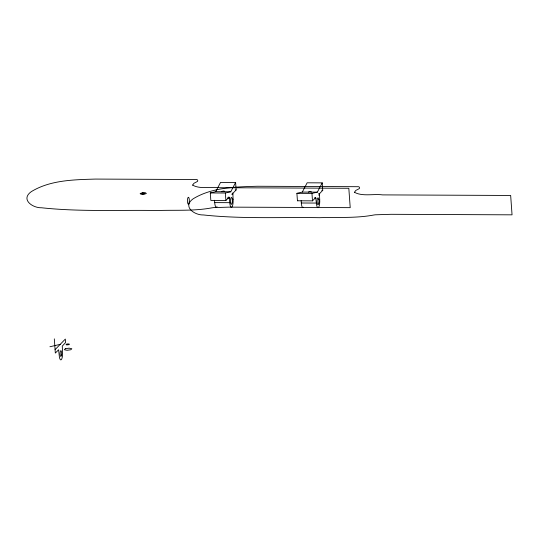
<?xml version="1.0" encoding="UTF-8"?>
<svg xmlns="http://www.w3.org/2000/svg" width="539" height="539" viewBox="0 0 539 539"><rect width="100%" height="100%" fill="white"/><g stroke="black" fill="none" stroke-linecap="round" stroke-linejoin="round"><path stroke-width="0.81" d="M215.708 191.689L220.545 182.411L235.61 182.478L236.143 189.93L232.875 193.366L233.097 199.241A6.374 1.725 -89.7 0 1 231.871 207.097A6.374 1.725 -89.7 0 1 229.755 202.677L229.169 197.18L225.888 200.468L210.83 200.4L210.291 192.955L215.708 191.689L221.893 191.716A1.415 0.633 -7.8 0 1 223.584 191.055A1.415 0.633 -7.8 0 1 224.595 191.729L230.766 191.756L235.61 182.478M302.312 192.073L307.149 182.802L322.214 182.869L322.746 190.314L319.479 193.757L319.701 199.632A6.374 1.725 -89.7 0 1 318.475 207.481A6.374 1.725 -89.7 0 1 316.366 203.062L315.739 197.564L312.492 200.858L297.434 200.791L296.901 193.339L302.312 192.073L308.497 192.1A1.415 0.633 -7.8 0 1 310.188 191.439A1.415 0.633 -7.8 0 1 311.198 192.113L317.37 192.14L322.214 182.869M232.949 193.211L232.039 193.178M55.086 349.616L65.334 339.078L65.583 342.521L62.268 346.132L62.537 351.839A6.374 1.725 -89.7 0 1 61.311 359.688A6.374 1.725 -89.7 0 1 59.202 355.268L58.63 349.784L55.328 353.058L54.311 338.856M297.434 200.791L297.831 200.38M315.659 197.604L314.715 197.597M210.291 192.955L225.356 193.023L230.766 191.756M296.901 193.339L311.96 193.407L317.37 192.14M49.925 346.752L60.213 344.347M224.581 191.729L221.866 191.756M311.165 192.12L308.49 192.147M235.199 189.923L236.143 189.93M321.803 190.314L322.746 190.314M318.643 193.562L319.58 193.568M231.824 194.552L232.76 194.559M318.428 194.943L319.364 194.943M228.112 197.213L229.055 197.213M227.539 197.981L229.425 197.988M315.086 198.372L316.029 198.379M232.154 199.241L233.097 199.241M318.765 199.625L319.701 199.632M214.529 200.265L214.697 202.61L229.755 202.677M301.133 200.656L301.301 202.994L316.366 203.062M311.96 193.407L312.492 200.858M225.356 193.023L225.888 200.468M303.572 207.219A6.374 1.725 -89.7 0 1 301.301 202.994M217.042 206.713A6.374 1.725 -89.7 0 1 214.697 202.61M192.632 185.113C200.137 189.465 210.924 186.487 219.319 187.7L348.821 188.279L350.215 207.656L229.264 207.131L213.525 207.616A41.328 38.303 44.2 0 0 210.432 208.101C193.05 211.14 175.229 209.914 157.671 210.513C118.991 209.86 80.082 211.921 41.557 207.771C32.717 208.094 20.179 199.47 31.323 191.621C50.336 180.033 73.803 179.73 95.423 179.076L196.6 179.527A1.118 1.038 44.2 0 1 197.126 181.616L193.952 183.287L192.632 185.086M354.467 192.295C362.464 196.735 373.729 193.656 382.623 194.889L510.662 195.462L512.05 214.832L391.105 214.306L375.366 214.798A41.328 38.303 44.2 0 0 372.267 215.283C354.884 218.315 337.064 217.089 319.506 217.695C280.826 217.042 241.923 219.103 203.392 214.953C194.559 215.277 182.02 206.646 193.164 198.797C212.171 187.215 235.637 186.912 257.265 186.258L358.435 186.71A1.118 1.038 44.2 0 1 358.967 188.791L355.787 190.462L354.473 192.248M65.367 348.686L64.35 349.73L67.072 350.269L70.811 349.757L71.822 348.72L69.1 348.181L65.367 348.686M142.424 192.753L140.14 193.501L140.955 194.262L144.061 194.276L146.345 193.528L145.53 192.767L142.424 192.753M189.189 202.482A3.463 0.937 -89.7 0 0 188.414 197.247A3.463 0.937 -89.7 0 0 187.565 202.401A3.463 0.937 -89.7 0 0 189.189 202.482M142.485 193.872A1.395 0.364 -4.1 0 0 144.634 193.44A1.395 0.364 -4.1 0 0 142.606 193.231A1.395 0.364 -4.1 0 0 142.485 193.872M318.832 203.041A3.463 0.937 -89.7 0 0 318.05 197.826A3.463 0.937 -89.7 0 0 317.208 203.008A3.463 0.937 -89.7 0 0 318.832 203.041M66.829 344.812A1.678 0.438 -4.1 0 0 69.41 344.293A1.678 0.438 -4.1 0 0 66.977 344.044A1.678 0.438 -4.1 0 0 66.829 344.812M61.54 355.039A2.904 0.788 -89.7 0 0 60.894 350.646A2.904 0.788 -89.7 0 0 60.179 354.972A2.904 0.788 -89.7 0 0 61.54 355.039M232.228 202.651A3.463 0.937 -89.7 0 0 231.447 197.436A3.463 0.937 -89.7 0 0 230.604 202.617A3.463 0.937 -89.7 0 0 232.228 202.651"/></g></svg>
